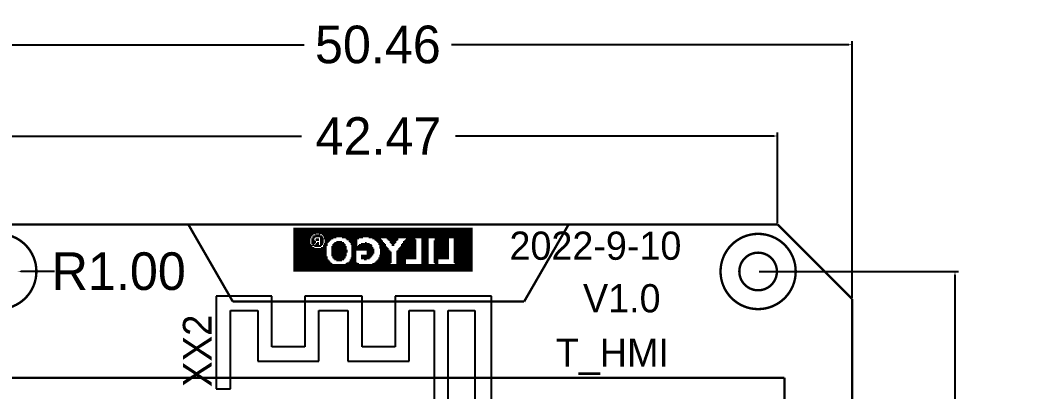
# Model space of a CAD drawing. Extents: x 53.3 to 135, y 28 to 125.4.
# Drawn here: x 81.9 to 135, y 105.7 to 125.4 of the extents above; entities that cross this region are included whole.
import ezdxf

# ---------------------------------------------------------------- set-up
doc = ezdxf.new("R2010")
doc.units = 0
doc.header["$MEASUREMENT"] = 0
doc.layers.get('0').update_dxf_attribs({"linetype": 'CONTINUOUS'})
doc.layers.get('Defpoints').update_dxf_attribs({"linetype": 'CONTINUOUS'})
for name, color, linetype in [('BOTTOMLAYER', 5, 'CONTINUOUS'), ('BOTTOMOVERLAY', 54, 'CONTINUOUS'), ('KEEPOUTLAYER', 6, 'CONTINUOUS'), ('MECHANICAL1', 6, 'CONTINUOUS'), ('TOPLAYER', 1, 'CONTINUOUS'), ('TOPOVERLAY', 2, 'CONTINUOUS')]:
    doc.layers.add(name, color=color, linetype=linetype)
doc.dimstyles.get("Standard").update_dxf_attribs({"dimtxt": 2, "dimasz": 0.18, "dimexe": 0.18, "dimexo": 0.0625, "dimgap": 0.09, "dimtad": 0, "dimtih": 1, "dimtoh": 1, "dimrnd": 0.0005, "dimzin": 0, "dimdsep": 46, "dimtxsty": 'STANDARD', "dimcen": 0.09, "dimclrd": 1, "dimclre": 1, "dimclrt": 1, "dimadec": 0, "dimazin": 0, "dimtfac": 1, "dimtofl": 0, "dimtmove": 0, "dimatfit": 3, "dimfxl": 1, "dimtolj": 1, "dimtzin": 0, "dimarcsym": 0})

# ---------------------------------------------------------------- blocks, each defined once
blk = doc.blocks.new('*D2')
at = {"color": 1, "linetype": 'Continuous', "lineweight": -2, "transparency": 16777216}
for p, q in [((75.691, 110.625), (75.691, 124.263)), ((126.153, 110.625), (126.153, 124.263))]:
    blk.add_line(p, q, dxfattribs=at)
at = {"color": 1, "lineweight": -2, "transparency": 16777216}
for p, q in [((75.871, 124.083), (96.999, 124.083)), ((125.973, 124.083), (104.845, 124.083))]:
    blk.add_line(p, q, dxfattribs=at)
at = {"color": 1, "linetype": 'Continuous', "transparency": 16777216}
for points in [[(75.871, 124.113), (75.871, 124.053), (75.691, 124.083)], [(125.973, 124.113), (125.973, 124.053), (126.153, 124.083)]]:
    blk.add_solid(points, dxfattribs=at)
at = {"layer": 'Defpoints', "color": 0, "linetype": 'Continuous', "transparency": 16777216}
for p in [(126.153, 124.083), (75.691, 110.563), (126.153, 110.563)]:
    blk.add_point(p, dxfattribs=at)
at = {"color": 1, "linetype": 'Continuous', "transparency": 16777216, "insert": (100.922, 124.083), "char_height": 2, "attachment_point": 5}
blk.add_mtext('\\A1;50.46', dxfattribs=at)
blk = doc.blocks.new('*D3')
at = {"color": 1, "linetype": 'Continuous', "lineweight": -2, "transparency": 16777216}
for p, q in [((79.718, 114.59), (79.718, 119.408)), ((122.189, 114.59), (122.189, 119.408))]:
    blk.add_line(p, q, dxfattribs=at)
at = {"color": 1, "lineweight": -2, "transparency": 16777216}
for p, q in [((79.898, 119.228), (96.863, 119.228)), ((122.009, 119.228), (105.043, 119.228))]:
    blk.add_line(p, q, dxfattribs=at)
at = {"color": 1, "linetype": 'Continuous', "transparency": 16777216}
for points in [[(79.898, 119.258), (79.898, 119.198), (79.718, 119.228)], [(122.009, 119.258), (122.009, 119.198), (122.189, 119.228)]]:
    blk.add_solid(points, dxfattribs=at)
at = {"layer": 'Defpoints', "color": 0, "linetype": 'Continuous', "transparency": 16777216}
for p in [(122.189, 119.228), (79.718, 114.527), (122.189, 114.527)]:
    blk.add_point(p, dxfattribs=at)
at = {"color": 1, "linetype": 'Continuous', "transparency": 16777216, "insert": (100.953, 119.228), "char_height": 2, "attachment_point": 5}
blk.add_mtext('\\A1;42.47', dxfattribs=at)
blk = doc.blocks.new('*D4')
at = {"color": 1, "linetype": 'Continuous', "lineweight": -2, "transparency": 16777216}
for p, q in [((80.663, 112.027), (80.843, 112.027)), ((80.753, 111.937), (80.753, 112.117))]:
    blk.add_line(p, q, dxfattribs=at)
at = {"color": 1, "lineweight": -2, "transparency": 16777216}
blk.add_line((83.71, 112.031), (81.933, 112.029), dxfattribs=at)
at = {"color": 1, "linetype": 'Continuous', "transparency": 16777216}
blk.add_solid([(81.933, 112.059), (81.933, 111.999), (81.753, 112.028)], dxfattribs=at)
at = {"layer": 'Defpoints', "color": 0, "linetype": 'Continuous', "transparency": 16777216}
for p in [(80.753, 112.027), (81.753, 112.028)]:
    blk.add_point(p, dxfattribs=at)
at = {"color": 1, "linetype": 'Continuous', "transparency": 16777216, "insert": (87.134, 112.031), "char_height": 2, "attachment_point": 5}
blk.add_mtext('\\A1;R1.00', dxfattribs=at)
blk = doc.blocks.new('*D5')
at = {"color": 1, "linetype": 'Continuous', "lineweight": -2, "transparency": 16777216}
for p, q in [((121.216, 112.027), (131.807, 112.027)), ((121.216, 37.527), (131.807, 37.527))]:
    blk.add_line(p, q, dxfattribs=at)
at = {"color": 1, "lineweight": -2, "transparency": 16777216}
for p, q in [((131.627, 111.847), (131.627, 75.867)), ((131.627, 37.707), (131.627, 73.687))]:
    blk.add_line(p, q, dxfattribs=at)
at = {"color": 1, "linetype": 'Continuous', "transparency": 16777216}
for points in [[(131.597, 111.847), (131.657, 111.847), (131.627, 112.027)], [(131.597, 37.707), (131.657, 37.707), (131.627, 37.527)]]:
    blk.add_solid(points, dxfattribs=at)
at = {"layer": 'Defpoints', "color": 0, "linetype": 'Continuous', "transparency": 16777216}
for p in [(121.153, 112.027), (121.153, 37.527), (131.627, 37.527)]:
    blk.add_point(p, dxfattribs=at)
at = {"color": 1, "linetype": 'Continuous', "transparency": 16777216, "insert": (131.627, 74.777), "char_height": 2, "attachment_point": 5}
blk.add_mtext('\\A1;74.50', dxfattribs=at)

msp = doc.modelspace()

# ---------------------------------------------------------------- linework, layer by layer
at = {"layer": 'BOTTOMLAYER', "const_width": 0.0508}
for points in [[(96.4184, 114.3254), (105.9688, 114.3254)], [(96.4184, 114.2746), (105.9688, 114.2746)], [(96.4184, 114.2238), (105.9688, 114.2238)], [(96.4184, 114.173), (105.9688, 114.173)], [(96.4184, 114.1222), (105.9688, 114.1222)], [(96.4184, 114.0714), (105.9688, 114.0714)], [(96.4184, 114.0206), (97.6376, 114.0206)], [(96.4184, 113.9698), (97.4852, 113.9698)], [(96.4184, 113.919), (97.4344, 113.919)], [(96.4184, 113.8682), (97.3836, 113.8682)], [(96.4184, 113.8174), (97.3836, 113.8174)], [(96.4184, 113.7666), (97.3328, 113.7666)], [(97.3836, 113.7666), (97.536, 113.7666)], [(97.4344, 113.8682), (97.9932, 113.8682)], [(97.4344, 113.8174), (97.5868, 113.8174)], [(97.4852, 113.919), (97.9424, 113.919)], [(97.5868, 113.9698), (97.8408, 113.9698)], [(97.6376, 113.7666), (97.79, 113.7666)], [(97.79, 114.0206), (105.9688, 114.0206)], [(97.8408, 113.8174), (97.9932, 113.8174)], [(97.8408, 113.7666), (98.552, 113.7666)], [(97.9424, 113.9698), (105.9688, 113.9698)], [(97.9932, 113.919), (105.9688, 113.919)], [(98.044, 113.8682), (105.9688, 113.8682)], [(98.044, 113.8174), (98.7044, 113.8174)], [(99.0092, 113.8174), (100.1268, 113.8174)], [(99.2124, 113.7666), (99.9236, 113.7666)], [(100.4316, 113.8174), (105.9688, 113.8174)], [(100.6348, 113.7666), (101.092, 113.7666)], [(101.3968, 113.7666), (102.0064, 113.7666)], [(102.4128, 113.7666), (102.9208, 113.7666)], [(103.2256, 113.7666), (103.632, 113.7666)], [(103.9368, 113.7666), (104.6988, 113.7666)], [(104.9528, 113.7666), (105.9688, 113.7666)], [(96.4184, 113.7158), (97.3328, 113.7158)], [(96.4184, 113.665), (97.3328, 113.665)], [(96.4184, 113.6142), (97.3328, 113.6142)], [(96.4184, 113.5634), (97.3328, 113.5634)], [(96.4184, 113.5126), (97.3328, 113.5126)], [(96.4184, 113.4618), (97.3836, 113.4618)], [(96.4184, 113.411), (97.9424, 113.411)], [(96.4184, 113.3602), (97.4344, 113.3602)], [(96.4184, 113.3094), (97.536, 113.3094)], [(96.4184, 113.2586), (98.1964, 113.2586)], [(96.4184, 113.2078), (98.1964, 113.2078)], [(97.3836, 113.7158), (97.536, 113.7158)], [(97.3836, 113.665), (97.5868, 113.665)], [(97.3836, 113.6142), (97.6376, 113.6142)], [(97.3836, 113.5634), (97.6376, 113.5634)], [(97.3836, 113.5126), (97.5868, 113.5126)], [(97.4344, 113.4618), (97.536, 113.4618)], [(97.536, 113.3602), (97.8916, 113.3602)], [(97.5868, 113.7158), (97.79, 113.7158)], [(97.5868, 113.4618), (97.79, 113.4618)], [(97.6376, 113.665), (97.79, 113.665)], [(97.6376, 113.5126), (97.79, 113.5126)], [(97.6884, 113.5634), (97.79, 113.5634)], [(97.8408, 113.7158), (98.044, 113.7158)], [(97.8408, 113.665), (98.044, 113.665)], [(97.8408, 113.6142), (98.044, 113.6142)], [(97.8408, 113.5634), (98.044, 113.5634)], [(97.8408, 113.5126), (97.9932, 113.5126)], [(97.8408, 113.4618), (97.9932, 113.4618)], [(97.8916, 113.3094), (98.1964, 113.3094)], [(97.9932, 113.411), (98.2472, 113.411)], [(97.9932, 113.3602), (98.1964, 113.3602)], [(98.044, 113.5126), (98.2472, 113.5126)], [(98.044, 113.4618), (98.2472, 113.4618)], [(98.0948, 113.7158), (98.4504, 113.7158)], [(98.0948, 113.665), (98.3996, 113.665)], [(98.0948, 113.6142), (98.3488, 113.6142)], [(98.0948, 113.5634), (98.298, 113.5634)], [(98.4504, 113.3602), (99.2632, 113.3602)], [(98.4504, 113.3094), (99.2632, 113.3094)], [(98.4504, 113.2586), (99.2632, 113.2586)], [(98.4504, 113.2078), (99.2632, 113.2078)], [(98.5012, 113.4618), (99.2124, 113.4618)], [(98.5012, 113.411), (99.2124, 113.411)], [(98.552, 113.5126), (99.1616, 113.5126)], [(98.6028, 113.5634), (99.1108, 113.5634)], [(98.7044, 113.6142), (99.0092, 113.6142)], [(99.2632, 113.7158), (99.822, 113.7158)], [(99.3648, 113.665), (99.822, 113.665)], [(99.3648, 113.6142), (99.822, 113.6142)], [(99.4156, 113.5634), (99.822, 113.5634)], [(99.4664, 113.5126), (99.822, 113.5126)], [(99.4664, 113.4618), (99.822, 113.4618)], [(99.5172, 113.411), (99.822, 113.411)], [(99.5172, 113.3602), (100.6348, 113.3602)], [(99.5172, 113.3094), (100.6856, 113.3094)], [(99.5172, 113.2586), (100.6856, 113.2586)], [(99.5172, 113.2078), (100.7364, 113.2078)], [(99.8728, 113.411), (100.6348, 113.411)], [(99.9236, 113.4618), (100.584, 113.4618)], [(100.0252, 113.5126), (100.4824, 113.5126)], [(100.2284, 113.5634), (100.33, 113.5634)], [(100.7364, 113.7158), (101.1428, 113.7158)], [(100.7872, 113.665), (101.1936, 113.665)], [(100.838, 113.6142), (101.1936, 113.6142)], [(100.8888, 113.5634), (101.2444, 113.5634)], [(100.9396, 113.5126), (101.2952, 113.5126)], [(100.9396, 113.4618), (101.346, 113.4618)], [(100.9904, 113.411), (101.346, 113.411)], [(100.9904, 113.3602), (101.3968, 113.3602)], [(100.9904, 113.3094), (101.4476, 113.3094)], [(100.9904, 113.2586), (101.4984, 113.2586)], [(101.0412, 113.2078), (101.4984, 113.2078)], [(101.4476, 113.7158), (102.0064, 113.7158)], [(101.4984, 113.665), (101.9556, 113.665)], [(101.5492, 113.6142), (101.9048, 113.6142)], [(101.5492, 113.5634), (101.9048, 113.5634)], [(101.6, 113.5126), (101.854, 113.5126)], [(101.6508, 113.4618), (101.8032, 113.4618)], [(101.6508, 113.411), (101.8032, 113.411)], [(102.0064, 113.2586), (102.9716, 113.2586)], [(102.0064, 113.2078), (102.9716, 113.2078)], [(102.0572, 113.3094), (102.9716, 113.3094)], [(102.108, 113.3602), (102.9716, 113.3602)], [(102.1588, 113.4618), (102.9716, 113.4618)], [(102.1588, 113.411), (102.9716, 113.411)], [(102.2096, 113.5126), (102.9716, 113.5126)], [(102.2604, 113.6142), (102.9716, 113.6142)], [(102.2604, 113.5634), (102.9716, 113.5634)], [(102.3112, 113.665), (102.9716, 113.665)], [(102.362, 113.7158), (102.9716, 113.7158)], [(103.2256, 113.7158), (103.632, 113.7158)], [(103.2256, 113.665), (103.632, 113.665)], [(103.2256, 113.6142), (103.632, 113.6142)], [(103.2256, 113.5634), (103.632, 113.5634)], [(103.2256, 113.5126), (103.632, 113.5126)], [(103.2256, 113.4618), (103.632, 113.4618)], [(103.2256, 113.411), (103.632, 113.411)], [(103.2256, 113.3602), (103.632, 113.3602)], [(103.2256, 113.3094), (103.632, 113.3094)], [(103.2256, 113.2586), (103.632, 113.2586)], [(103.2256, 113.2078), (103.632, 113.2078)], [(103.886, 113.665), (104.6988, 113.665)], [(103.886, 113.6142), (104.6988, 113.6142)], [(103.886, 113.5634), (104.6988, 113.5634)], [(103.886, 113.5126), (104.6988, 113.5126)], [(103.886, 113.4618), (104.6988, 113.4618)], [(103.886, 113.411), (104.6988, 113.411)], [(103.886, 113.3602), (104.6988, 113.3602)], [(103.886, 113.3094), (104.6988, 113.3094)], [(103.886, 113.2586), (104.6988, 113.2586)], [(103.886, 113.2078), (104.6988, 113.2078)], [(103.9368, 113.7158), (104.6988, 113.7158)], [(104.9528, 113.7158), (105.9688, 113.7158)], [(104.9528, 113.665), (105.9688, 113.665)], [(104.9528, 113.6142), (105.9688, 113.6142)], [(104.9528, 113.5634), (105.9688, 113.5634)], [(104.9528, 113.5126), (105.9688, 113.5126)], [(104.9528, 113.4618), (105.9688, 113.4618)], [(104.9528, 113.411), (105.9688, 113.411)], [(104.9528, 113.3602), (105.9688, 113.3602)], [(104.9528, 113.3094), (105.9688, 113.3094)], [(104.9528, 113.2586), (105.9688, 113.2586)], [(104.9528, 113.2078), (105.9688, 113.2078)], [(96.4184, 113.157), (98.1964, 113.157)], [(96.4184, 113.1062), (98.1964, 113.1062)], [(96.4184, 113.0554), (98.1964, 113.0554)], [(96.4184, 113.0046), (98.1964, 113.0046)], [(96.4184, 112.9538), (98.1964, 112.9538)], [(96.4184, 112.903), (98.1964, 112.903)], [(96.4184, 112.8522), (98.1964, 112.8522)], [(96.4184, 112.8014), (98.2472, 112.8014)], [(96.4184, 112.7506), (98.2472, 112.7506)], [(96.4184, 112.6998), (98.2472, 112.6998)], [(98.4504, 113.157), (99.314, 113.157)], [(98.4504, 113.1062), (99.314, 113.1062)], [(98.4504, 113.0554), (99.314, 113.0554)], [(98.4504, 113.0046), (99.2632, 113.0046)], [(98.4504, 112.9538), (99.2632, 112.9538)], [(98.4504, 112.903), (99.2632, 112.903)], [(98.4504, 112.8522), (99.2632, 112.8522)], [(98.5012, 112.8014), (99.2124, 112.8014)], [(98.5012, 112.7506), (99.2124, 112.7506)], [(98.552, 112.6998), (99.1616, 112.6998)], [(99.4664, 112.7506), (99.7712, 112.7506)], [(99.4664, 112.6998), (99.7712, 112.6998)], [(99.5172, 113.157), (100.7364, 113.157)], [(99.5172, 113.1062), (99.7712, 113.1062)], [(99.5172, 113.0554), (99.7712, 113.0554)], [(99.5172, 113.0046), (99.7712, 113.0046)], [(99.5172, 112.9538), (99.7712, 112.9538)], [(99.5172, 112.903), (99.7712, 112.903)], [(99.5172, 112.8522), (99.7712, 112.8522)], [(99.5172, 112.8014), (99.7712, 112.8014)], [(100.0252, 112.903), (100.6856, 112.903)], [(100.0252, 112.8522), (100.6348, 112.8522)], [(100.0252, 112.8014), (100.584, 112.8014)], [(100.0252, 112.7506), (100.5332, 112.7506)], [(100.0252, 112.6998), (100.4824, 112.6998)], [(100.33, 113.1062), (100.7364, 113.1062)], [(100.33, 113.0554), (100.7364, 113.0554)], [(100.33, 113.0046), (100.7364, 113.0046)], [(100.33, 112.9538), (100.6856, 112.9538)], [(100.9396, 112.7506), (101.6508, 112.7506)], [(100.9396, 112.6998), (101.6508, 112.6998)], [(100.9904, 112.903), (101.6508, 112.903)], [(100.9904, 112.8522), (101.6508, 112.8522)], [(100.9904, 112.8014), (101.6508, 112.8014)], [(101.0412, 113.157), (101.5492, 113.157)], [(101.0412, 113.1062), (101.6, 113.1062)], [(101.0412, 113.0554), (101.6508, 113.0554)], [(101.0412, 113.0046), (101.6508, 113.0046)], [(101.0412, 112.9538), (101.6508, 112.9538)], [(101.9048, 113.1062), (102.9716, 113.1062)], [(101.9048, 113.0554), (102.9716, 113.0554)], [(101.9048, 113.0046), (102.9716, 113.0046)], [(101.9048, 112.9538), (102.9716, 112.9538)], [(101.9048, 112.903), (102.9716, 112.903)], [(101.9048, 112.8522), (102.9716, 112.8522)], [(101.9048, 112.8014), (102.9716, 112.8014)], [(101.9048, 112.7506), (102.9716, 112.7506)], [(101.9048, 112.6998), (102.9716, 112.6998)], [(101.9556, 113.157), (102.9716, 113.157)], [(103.2256, 113.157), (103.632, 113.157)], [(103.2256, 113.1062), (103.632, 113.1062)], [(103.2256, 113.0554), (103.632, 113.0554)], [(103.2256, 113.0046), (103.632, 113.0046)], [(103.2256, 112.9538), (103.632, 112.9538)], [(103.2256, 112.903), (103.632, 112.903)], [(103.2256, 112.8522), (103.632, 112.8522)], [(103.2256, 112.8014), (103.632, 112.8014)], [(103.2256, 112.7506), (103.632, 112.7506)], [(103.2256, 112.6998), (103.632, 112.6998)], [(103.886, 113.157), (104.6988, 113.157)], [(103.886, 113.1062), (104.6988, 113.1062)], [(103.886, 113.0554), (104.6988, 113.0554)], [(103.886, 113.0046), (104.6988, 113.0046)], [(103.886, 112.9538), (104.6988, 112.9538)], [(103.886, 112.903), (104.6988, 112.903)], [(103.886, 112.8522), (104.6988, 112.8522)], [(103.886, 112.8014), (104.6988, 112.8014)], [(103.886, 112.7506), (104.6988, 112.7506)], [(103.886, 112.6998), (104.6988, 112.6998)], [(104.9528, 113.157), (105.9688, 113.157)], [(104.9528, 113.1062), (105.9688, 113.1062)], [(104.9528, 113.0554), (105.9688, 113.0554)], [(104.9528, 113.0046), (105.9688, 113.0046)], [(104.9528, 112.9538), (105.9688, 112.9538)], [(104.9528, 112.903), (105.9688, 112.903)], [(104.9528, 112.8522), (105.9688, 112.8522)], [(104.9528, 112.8014), (105.9688, 112.8014)], [(104.9528, 112.7506), (105.9688, 112.7506)], [(104.9528, 112.6998), (105.9688, 112.6998)], [(96.4184, 112.649), (98.298, 112.649)], [(96.4184, 112.5982), (98.3488, 112.5982)], [(96.4184, 112.5474), (98.3996, 112.5474)], [(96.4184, 112.4966), (98.4504, 112.4966)], [(96.4184, 112.4458), (98.5012, 112.4458)], [(96.4184, 112.395), (105.9688, 112.395)], [(96.4184, 112.3442), (105.9688, 112.3442)], [(96.4184, 112.2934), (105.9688, 112.2934)], [(96.4184, 112.2426), (105.9688, 112.2426)], [(96.4184, 112.1918), (105.9688, 112.1918)], [(96.4184, 112.141), (105.9688, 112.141)], [(98.6028, 112.649), (99.1108, 112.649)], [(98.7044, 112.5982), (99.0092, 112.5982)], [(99.2124, 112.4458), (99.9236, 112.4458)], [(99.2632, 112.4966), (99.822, 112.4966)], [(99.3648, 112.5474), (99.7712, 112.5474)], [(99.4156, 112.649), (99.7712, 112.649)], [(99.4156, 112.5982), (99.7712, 112.5982)], [(100.1776, 112.649), (100.33, 112.649)], [(100.6348, 112.4458), (101.6, 112.4458)], [(100.7364, 112.4966), (101.6508, 112.4966)], [(100.7872, 112.5474), (101.6508, 112.5474)], [(100.838, 112.5982), (101.6508, 112.5982)], [(100.8888, 112.649), (101.6508, 112.649)], [(101.9048, 112.649), (102.4128, 112.649)], [(101.9048, 112.5982), (102.4128, 112.5982)], [(101.9048, 112.5474), (102.4128, 112.5474)], [(101.9048, 112.4966), (102.4128, 112.4966)], [(101.9048, 112.4458), (102.4128, 112.4458)], [(103.2256, 112.649), (103.632, 112.649)], [(103.2256, 112.5982), (103.632, 112.5982)], [(103.2256, 112.5474), (103.632, 112.5474)], [(103.2256, 112.4966), (103.632, 112.4966)], [(103.2256, 112.4458), (103.632, 112.4458)], [(103.886, 112.649), (104.14, 112.649)], [(103.886, 112.5982), (104.14, 112.5982)], [(103.886, 112.5474), (104.14, 112.5474)], [(103.886, 112.4966), (104.14, 112.4966)], [(103.9368, 112.4458), (104.14, 112.4458)], [(104.9528, 112.649), (105.9688, 112.649)], [(104.9528, 112.5982), (105.9688, 112.5982)], [(104.9528, 112.5474), (105.9688, 112.5474)], [(104.9528, 112.4966), (105.9688, 112.4966)], [(105.0036, 112.4458), (105.9688, 112.4458)], [(96.4184, 112.0902), (105.9688, 112.0902)], [(96.4184, 112.0394), (105.9688, 112.0394)]]:
    msp.add_lwpolyline(points, dxfattribs=at)
at = {"layer": 'BOTTOMOVERLAY', "const_width": 0.127}
for points in [[(90.835983, 114.527063), (93.203118, 110.427061)], [(108.703128, 110.427061), (111.070266, 114.527063)], [(93.203118, 110.427061), (108.703128, 110.427061)], [(79.353113, 106.377059), (122.553136, 106.377059)], [(122.553136, 48.777027), (122.553136, 106.377059)]]:
    msp.add_lwpolyline(points, dxfattribs=at)
at = {"layer": 'KEEPOUTLAYER', "const_width": 0.127}
for points in [[(79.717577, 114.527063), (122.188668, 114.527063)], [(122.188668, 114.527063), (126.153136, 110.562593)], [(126.153136, 38.991487), (126.153136, 110.562593)]]:
    msp.add_lwpolyline(points, dxfattribs=at)
at = {"layer": 'KEEPOUTLAYER'}
for points, const_width in [([(122.153134, 112.027061, 1), (120.153133, 112.027061, 1)], 0.127), ([(120.121383, 112.027061, 1), (120.184883, 112.027061, 1)], 0.0635), ([(122.121384, 112.027061, 1), (122.184884, 112.027061, 1)], 0.0635)]:
    msp.add_lwpolyline(points, format="xyb", close=True, dxfattribs=dict(at, const_width=const_width))
at = {"layer": 'MECHANICAL1', "const_width": 0.127}
msp.add_lwpolyline([(90.835983, 114.527063), (111.070266, 114.527063)], dxfattribs=at)
at = {"layer": 'TOPLAYER'}
for p, q in [((95.280419, 110.712941), (92.326419, 110.712941)), ((92.326419, 110.712941), (92.326419, 105.78574)), ((95.280419, 108.012941), (95.280419, 110.712941)), ((100.08042, 110.712941), (97.02642, 110.712941)), ((97.02642, 110.712941), (97.02642, 108.012941)), ((100.08042, 108.012941), (100.08042, 110.712941)), ((106.96462, 110.712941), (101.83732, 110.712941)), ((101.83732, 110.712941), (101.83732, 108.012941)), ((106.96462, 105.058942), (106.96462, 110.712941)), ((93.080418, 105.78574), (93.080418, 109.958942)), ((93.080418, 109.958942), (94.52642, 109.958942)), ((94.52642, 109.958942), (94.52642, 107.25894)), ((97.780419, 107.25894), (97.780419, 109.958942)), ((97.780419, 109.958942), (99.326421, 109.958942)), ((99.326421, 109.958942), (99.326421, 107.25894)), ((102.591319, 107.25894), (102.591319, 109.958942)), ((102.591319, 109.958942), (103.910699, 109.958942)), ((103.910699, 109.958942), (103.910699, 105.058942)), ((104.6647, 105.058942), (104.6647, 109.958942)), ((104.6647, 109.958942), (106.083999, 109.958942)), ((106.083999, 109.958942), (106.083999, 105.058942)), ((97.02642, 108.012941), (95.280419, 108.012941)), ((101.83732, 108.012941), (100.08042, 108.012941)), ((94.52642, 107.25894), (97.780419, 107.25894)), ((99.326421, 107.25894), (102.591319, 107.25894)), ((92.326419, 105.78574), (93.080418, 105.78574))]:
    msp.add_line(p, q, dxfattribs=at)
at = {"layer": 'TOPOVERLAY'}
for points, const_width in [([(82.753114, 112.027061, 1), (78.753111, 112.027061, 1)], 0.127), ([(123.153134, 112.027061, 1), (119.153132, 112.027061, 1)], 0.127), ([(82.721364, 112.027061, 1), (82.784864, 112.027061, 1)], 0.0635), ([(119.121382, 112.027061, 1), (119.184882, 112.027061, 1)], 0.0635), ([(123.121384, 112.027061, 1), (123.184884, 112.027061, 1)], 0.0635)]:
    msp.add_lwpolyline(points, format="xyb", close=True, dxfattribs=dict(at, const_width=const_width))

# ---------------------------------------------------------------- texts
for s, p in [('2022-9-10', (107.9246, 112.649)), ('V1.0', (111.8362, 109.855)), ('T_HMI', (110.3884, 106.9594))]:
    msp.add_text(s, height=1.5, dxfattribs=at).set_placement(p)
msp.add_text('XX2', height=1.524, rotation=90, dxfattribs=at).set_placement((92.070174, 105.884472))

# ---------------------------------------------------------------- dimensions: what is measured, and where the dimension line sits
at = {"linetype": 'Continuous'}
for base, p1, p2, picture, middle in [((126.153136, 124.08291), (75.69061, 110.562593), (126.153136, 110.562593), '*D2', (100.921873, 124.08291)), ((122.188668, 119.227728), (79.717577, 114.527063), (122.188668, 114.527063), '*D3', (100.953123, 119.227728))]:
    dim = msp.add_linear_dim(base=base, p1=p1, p2=p2, dimstyle='Standard', dxfattribs=at)
    dim.commit()
    dim.dimension.update_dxf_attribs({"geometry": picture, "text_midpoint": middle})
dim = msp.add_radius_dim(center=(80.753112, 112.027061), mpoint=(81.753112, 112.028328), dimstyle='Standard', dxfattribs=at)
dim.commit()
dim.dimension.update_dxf_attribs({"geometry": '*D4', "text_midpoint": (83.710326, 112.030808), "dimtype": 164})
dim = msp.add_linear_dim(base=(131.626653, 37.527022), p1=(121.153133, 112.027061), p2=(121.153133, 37.527022), angle=90, dimstyle='Standard', dxfattribs=at)
dim.commit()
dim.dimension.update_dxf_attribs({"geometry": '*D5', "text_midpoint": (131.626653, 74.777041)})

doc.saveas('drawing.dxf')
